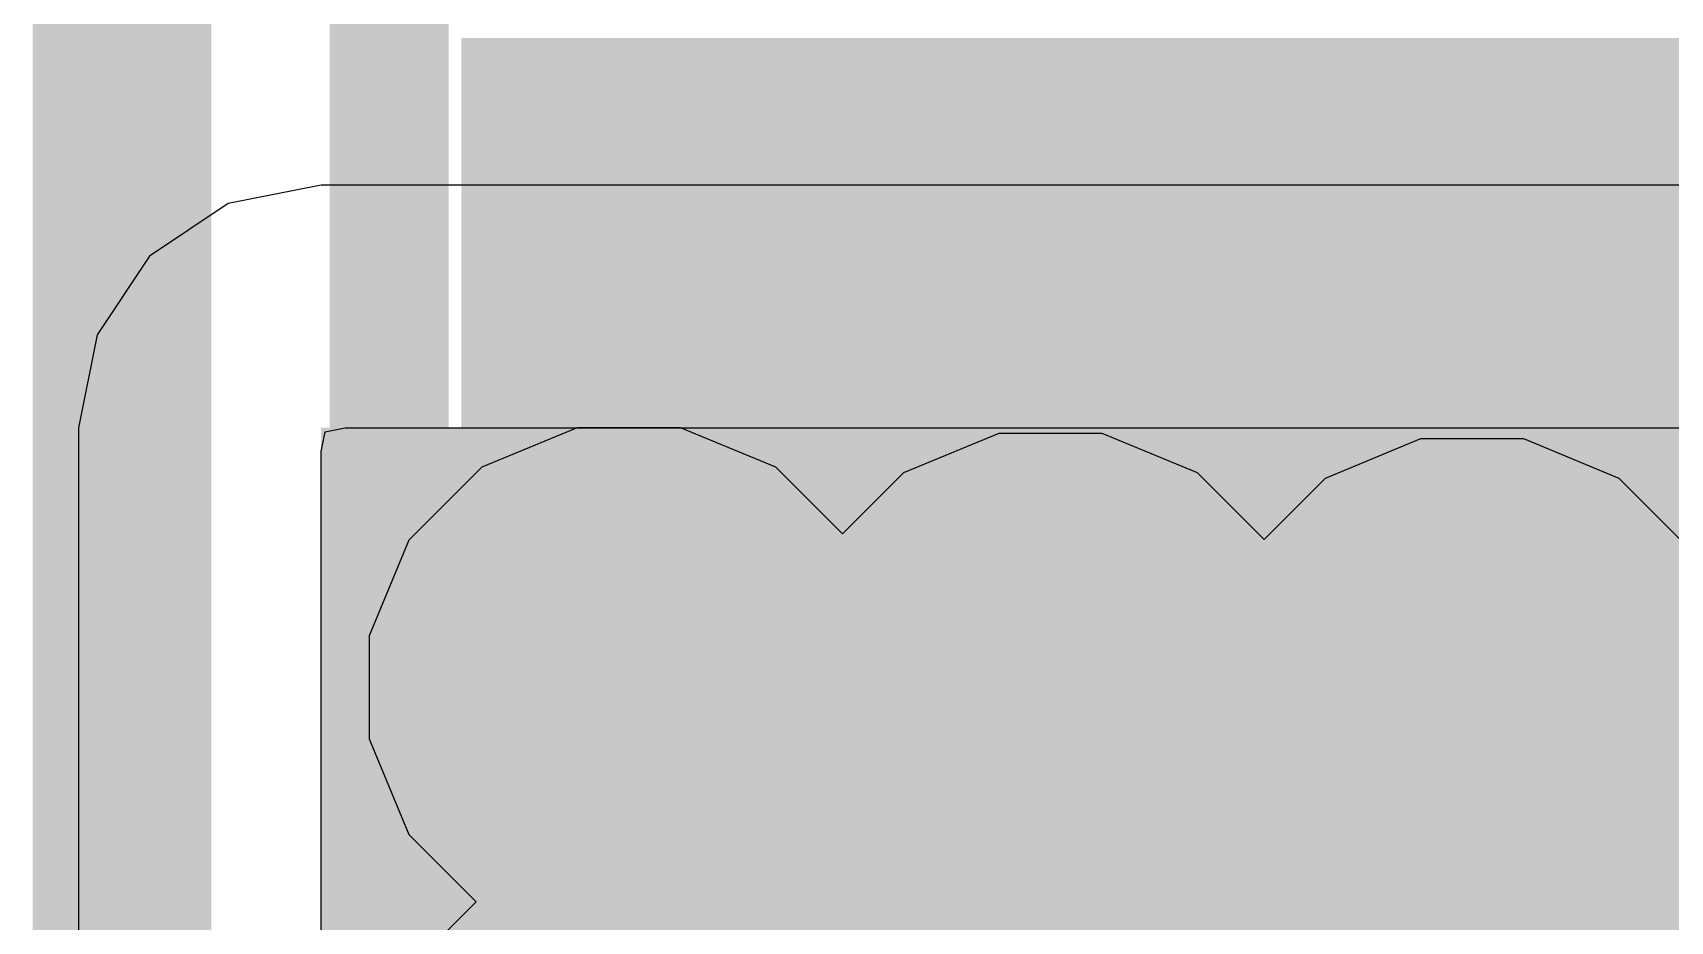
# Model space of a CAD drawing. Header units: inches. Extents: x -5 to 5328, y -4 to 5281.
# Drawn here: x 99.714 to 103.21, y 47.154 to 49.051 of the extents above; entities that cross this region are included whole.
import ezdxf

# ---------------------------------------------------------------- set-up
doc = ezdxf.new("R2010")
doc.units = ezdxf.units.IN
for name, color, linetype in [('Bottom Layer', 5, 'Continuous'), ('Bottom Solder', 6, 'Continuous'), ('Drill Drawing', 1, 'Continuous'), ('Layer 1', 16, 'Continuous'), ('Layer 2', 76, 'Continuous'), ('Top Layer', 1, 'Continuous'), ('Top Overlay', 2, 'Continuous'), ('Top Solder', 216, 'Continuous'), ('Via Holes', 16, 'Continuous')]:
    doc.layers.add(name, color=color, linetype=linetype)

# ---------------------------------------------------------------- blocks, each defined once
blk = doc.blocks.new('RES_2512_91')
at = {"layer": 'Top Overlay'}
blk.add_lwpolyline([(-4.2418, 1.8542, 0.254, 0.254, 0), (4.2366, 1.8542, 0.254, 0.254, 0)], format="xyseb", dxfattribs=at)

msp = doc.modelspace()

# ---------------------------------------------------------------- hatches: boundary and pattern name
at = {"layer": 'Bottom Layer'}
msp.add_hatch(color=5, dxfattribs=at).paths.add_polyline_path([(100.33, 46.1488), (104.1837, 46.1488), (104.1837, 48.2075), (100.33, 48.2075)])
h = msp.add_hatch(color=5, dxfattribs=at)
edge = h.paths.add_edge_path()
edge.add_arc((100.9866, 47.6535), 0.3, 0, 360)
h = msp.add_hatch(color=5, dxfattribs=at)
edge = h.paths.add_edge_path()
edge.add_arc((101.8869, 47.6416), 0.3, 0, 360)
h = msp.add_hatch(color=5, dxfattribs=at)
edge = h.paths.add_edge_path()
edge.add_arc((102.7871, 47.6297), 0.3, 0, 360)
at = {"layer": 'Bottom Solder'}
h = msp.add_hatch(color=6, dxfattribs=at)
edge = h.paths.add_edge_path()
edge.add_arc((100.9866, 47.6535), 0.4016, 0, 360)
h = msp.add_hatch(color=6, dxfattribs=at)
edge = h.paths.add_edge_path()
edge.add_arc((101.8869, 47.6416), 0.4016, 0, 360)
h = msp.add_hatch(color=6, dxfattribs=at)
edge = h.paths.add_edge_path()
edge.add_arc((102.7871, 47.6297), 0.4016, 0, 360)
at = {"layer": 'Layer 1'}
h = msp.add_hatch(color=16, dxfattribs=at)
edge = h.paths.add_edge_path()
edge.add_arc((100.9866, 47.6535), 0.3, 0, 360)
h = msp.add_hatch(color=16, dxfattribs=at)
edge = h.paths.add_edge_path()
edge.add_arc((101.8869, 47.6416), 0.3, 0, 360)
h = msp.add_hatch(color=16, dxfattribs=at)
edge = h.paths.add_edge_path()
edge.add_arc((102.7871, 47.6297), 0.3, 0, 360)
at = {"layer": 'Layer 2'}
h = msp.add_hatch(color=76, dxfattribs=at)
edge = h.paths.add_edge_path()
edge.add_arc((100.9866, 47.6535), 0.3, 0, 360)
h = msp.add_hatch(color=76, dxfattribs=at)
edge = h.paths.add_edge_path()
edge.add_arc((101.8869, 47.6416), 0.3, 0, 360)
h = msp.add_hatch(color=76, dxfattribs=at)
edge = h.paths.add_edge_path()
edge.add_arc((102.7871, 47.6297), 0.3, 0, 360)
at = {"layer": 'Top Layer'}
msp.add_hatch(color=1, dxfattribs=at).paths.add_polyline_path([(100.6295, 44.3102), (104.0295, 44.3102), (104.0295, 49.0397), (100.6295, 49.0397)])
h = msp.add_hatch(color=1, dxfattribs=at)
edge = h.paths.add_edge_path()
edge.add_arc((100.9866, 47.6535), 0.3, 0, 360)
h = msp.add_hatch(color=1, dxfattribs=at)
edge = h.paths.add_edge_path()
edge.add_arc((101.8869, 47.6416), 0.3, 0, 360)
h = msp.add_hatch(color=1, dxfattribs=at)
edge = h.paths.add_edge_path()
edge.add_arc((102.7871, 47.6297), 0.3, 0, 360)
at = {"layer": 'Top Solder'}
h = msp.add_hatch(color=216, dxfattribs=at)
edge = h.paths.add_edge_path()
edge.add_arc((100.9866, 47.6535), 0.4016, 0, 360)
h = msp.add_hatch(color=216, dxfattribs=at)
edge = h.paths.add_edge_path()
edge.add_arc((101.8869, 47.6416), 0.4016, 0, 360)
h = msp.add_hatch(color=216, dxfattribs=at)
edge = h.paths.add_edge_path()
edge.add_arc((102.7871, 47.6297), 0.4016, 0, 360)
at = {"layer": 'Via Holes'}
h = msp.add_hatch(color=7, dxfattribs=at)
edge = h.paths.add_edge_path()
edge.add_arc((100.9866, 47.6535), 0.15, 0, 360)
h = msp.add_hatch(color=7, dxfattribs=at)
edge = h.paths.add_edge_path()
edge.add_arc((101.8869, 47.6416), 0.15, 0, 360)
h = msp.add_hatch(color=7, dxfattribs=at)
edge = h.paths.add_edge_path()
edge.add_arc((102.7871, 47.6297), 0.15, 0, 360)

# ---------------------------------------------------------------- linework, layer by layer
at = {"layer": 'Bottom Layer'}
for p, q in [((100.33, 48.7255), (100.1318, 48.6861)), ((104.1837, 48.7255), (100.33, 48.7255)), ((100.1318, 48.6861), (99.9638, 48.5738)), ((99.9638, 48.5738), (99.8515, 48.4058)), ((99.8515, 48.4058), (99.812, 48.2075)), ((99.812, 48.2075), (99.812, 46.1488)), ((100.3385, 48.1991), (100.381, 48.2075)), ((100.381, 48.2075), (104.1327, 48.2075)), ((100.33, 48.1565), (100.3385, 48.1991)), ((100.33, 46.1998), (100.33, 48.1565))]:
    msp.add_line(p, q, dxfattribs=at)
at = {"layer": 'Drill Drawing'}
for points in [[(100.8596, 47.7805, 0.0508, 0.0508, 0), (100.9866, 47.9075, 0.0508, 0.0508, 0)], [(100.9866, 47.9075, 0.0508, 0.0508, 0), (101.1136, 47.7805, 0.0508, 0.0508, 0)], [(101.7599, 47.7686, 0.0508, 0.0508, 0), (101.8869, 47.8956, 0.0508, 0.0508, 0)], [(101.8869, 47.8956, 0.0508, 0.0508, 0), (102.0139, 47.7686, 0.0508, 0.0508, 0)], [(102.6601, 47.7567, 0.0508, 0.0508, 0), (102.7871, 47.8837, 0.0508, 0.0508, 0)], [(102.7871, 47.8837, 0.0508, 0.0508, 0), (102.9141, 47.7567, 0.0508, 0.0508, 0)], [(100.9104, 47.7297, 0.0508, 0.0508, 0), (100.9866, 47.8059, 0.0508, 0.0508, 0)], [(100.9866, 47.8059, 0.0508, 0.0508, 0), (101.0628, 47.7297, 0.0508, 0.0508, 0)], [(100.7326, 47.7805, 0.0508, 0.0508, 0), (100.8596, 47.6535, 0.0508, 0.0508, 0)], [(100.7326, 47.7805, 0.0508, 0.0508, 0), (100.8596, 47.7805, 0.0508, 0.0508, 0)], [(101.1136, 47.7805, 0.0508, 0.0508, 0), (101.2406, 47.7805, 0.0508, 0.0508, 0)], [(101.1136, 47.6535, 0.0508, 0.0508, 0), (101.2406, 47.7805, 0.0508, 0.0508, 0)], [(101.6329, 47.7686, 0.0508, 0.0508, 0), (101.7599, 47.6416, 0.0508, 0.0508, 0)], [(101.6329, 47.7686, 0.0508, 0.0508, 0), (101.7599, 47.7686, 0.0508, 0.0508, 0)], [(101.8107, 47.7178, 0.0508, 0.0508, 0), (101.8869, 47.794, 0.0508, 0.0508, 0)], [(101.8869, 47.794, 0.0508, 0.0508, 0), (101.9631, 47.7178, 0.0508, 0.0508, 0)], [(102.0139, 47.7686, 0.0508, 0.0508, 0), (102.1409, 47.7686, 0.0508, 0.0508, 0)], [(102.0139, 47.6416, 0.0508, 0.0508, 0), (102.1409, 47.7686, 0.0508, 0.0508, 0)], [(102.7109, 47.7059, 0.0508, 0.0508, 0), (102.7871, 47.7821, 0.0508, 0.0508, 0)], [(102.7871, 47.7821, 0.0508, 0.0508, 0), (102.8633, 47.7059, 0.0508, 0.0508, 0)], [(100.8342, 47.7297, 0.0508, 0.0508, 0), (100.9104, 47.6535, 0.0508, 0.0508, 0)], [(100.8342, 47.7297, 0.0508, 0.0508, 0), (100.9104, 47.7297, 0.0508, 0.0508, 0)], [(101.0628, 47.7297, 0.0508, 0.0508, 0), (101.139, 47.7297, 0.0508, 0.0508, 0)], [(101.0628, 47.6535, 0.0508, 0.0508, 0), (101.139, 47.7297, 0.0508, 0.0508, 0)], [(102.5331, 47.7567, 0.0508, 0.0508, 0), (102.6601, 47.6297, 0.0508, 0.0508, 0)], [(102.5331, 47.7567, 0.0508, 0.0508, 0), (102.6601, 47.7567, 0.0508, 0.0508, 0)], [(102.9141, 47.7567, 0.0508, 0.0508, 0), (103.0411, 47.7567, 0.0508, 0.0508, 0)], [(102.9141, 47.6297, 0.0508, 0.0508, 0), (103.0411, 47.7567, 0.0508, 0.0508, 0)], [(101.7345, 47.7178, 0.0508, 0.0508, 0), (101.8107, 47.6416, 0.0508, 0.0508, 0)], [(101.7345, 47.7178, 0.0508, 0.0508, 0), (101.8107, 47.7178, 0.0508, 0.0508, 0)], [(101.9631, 47.7178, 0.0508, 0.0508, 0), (102.0393, 47.7178, 0.0508, 0.0508, 0)], [(101.9631, 47.6416, 0.0508, 0.0508, 0), (102.0393, 47.7178, 0.0508, 0.0508, 0)], [(102.6347, 47.7059, 0.0508, 0.0508, 0), (102.7109, 47.6297, 0.0508, 0.0508, 0)], [(102.6347, 47.7059, 0.0508, 0.0508, 0), (102.7109, 47.7059, 0.0508, 0.0508, 0)], [(102.8633, 47.7059, 0.0508, 0.0508, 0), (102.9395, 47.7059, 0.0508, 0.0508, 0)], [(102.8633, 47.6297, 0.0508, 0.0508, 0), (102.9395, 47.7059, 0.0508, 0.0508, 0)], [(100.7326, 47.5265, 0.0508, 0.0508, 0), (100.8596, 47.6535, 0.0508, 0.0508, 0)], [(100.8342, 47.5773, 0.0508, 0.0508, 0), (100.9104, 47.6535, 0.0508, 0.0508, 0)], [(101.0628, 47.6535, 0.0508, 0.0508, 0), (101.139, 47.5773, 0.0508, 0.0508, 0)], [(101.1136, 47.6535, 0.0508, 0.0508, 0), (101.2406, 47.5265, 0.0508, 0.0508, 0)], [(101.6329, 47.5146, 0.0508, 0.0508, 0), (101.7599, 47.6416, 0.0508, 0.0508, 0)], [(101.7345, 47.5654, 0.0508, 0.0508, 0), (101.8107, 47.6416, 0.0508, 0.0508, 0)], [(101.9631, 47.6416, 0.0508, 0.0508, 0), (102.0393, 47.5654, 0.0508, 0.0508, 0)], [(102.0139, 47.6416, 0.0508, 0.0508, 0), (102.1409, 47.5146, 0.0508, 0.0508, 0)], [(102.5331, 47.5027, 0.0508, 0.0508, 0), (102.6601, 47.6297, 0.0508, 0.0508, 0)], [(102.6347, 47.5535, 0.0508, 0.0508, 0), (102.7109, 47.6297, 0.0508, 0.0508, 0)], [(102.8633, 47.6297, 0.0508, 0.0508, 0), (102.9395, 47.5535, 0.0508, 0.0508, 0)], [(102.9141, 47.6297, 0.0508, 0.0508, 0), (103.0411, 47.5027, 0.0508, 0.0508, 0)], [(100.8342, 47.5773, 0.0508, 0.0508, 0), (100.9104, 47.5773, 0.0508, 0.0508, 0)], [(100.9104, 47.5773, 0.0508, 0.0508, 0), (100.9866, 47.5011, 0.0508, 0.0508, 0)], [(100.9866, 47.5011, 0.0508, 0.0508, 0), (101.0628, 47.5773, 0.0508, 0.0508, 0)], [(101.0628, 47.5773, 0.0508, 0.0508, 0), (101.139, 47.5773, 0.0508, 0.0508, 0)], [(101.7345, 47.5654, 0.0508, 0.0508, 0), (101.8107, 47.5654, 0.0508, 0.0508, 0)], [(101.8107, 47.5654, 0.0508, 0.0508, 0), (101.8869, 47.4892, 0.0508, 0.0508, 0)], [(101.8869, 47.4892, 0.0508, 0.0508, 0), (101.9631, 47.5654, 0.0508, 0.0508, 0)], [(101.9631, 47.5654, 0.0508, 0.0508, 0), (102.0393, 47.5654, 0.0508, 0.0508, 0)], [(102.6347, 47.5535, 0.0508, 0.0508, 0), (102.7109, 47.5535, 0.0508, 0.0508, 0)], [(102.7109, 47.5535, 0.0508, 0.0508, 0), (102.7871, 47.4773, 0.0508, 0.0508, 0)], [(102.7871, 47.4773, 0.0508, 0.0508, 0), (102.8633, 47.5535, 0.0508, 0.0508, 0)], [(102.8633, 47.5535, 0.0508, 0.0508, 0), (102.9395, 47.5535, 0.0508, 0.0508, 0)], [(100.7326, 47.5265, 0.0508, 0.0508, 0), (100.8596, 47.5265, 0.0508, 0.0508, 0)], [(100.8596, 47.5265, 0.0508, 0.0508, 0), (100.9866, 47.3995, 0.0508, 0.0508, 0)], [(100.9866, 47.3995, 0.0508, 0.0508, 0), (101.1136, 47.5265, 0.0508, 0.0508, 0)], [(101.1136, 47.5265, 0.0508, 0.0508, 0), (101.2406, 47.5265, 0.0508, 0.0508, 0)], [(101.6329, 47.5146, 0.0508, 0.0508, 0), (101.7599, 47.5146, 0.0508, 0.0508, 0)], [(101.7599, 47.5146, 0.0508, 0.0508, 0), (101.8869, 47.3876, 0.0508, 0.0508, 0)], [(101.8869, 47.3876, 0.0508, 0.0508, 0), (102.0139, 47.5146, 0.0508, 0.0508, 0)], [(102.0139, 47.5146, 0.0508, 0.0508, 0), (102.1409, 47.5146, 0.0508, 0.0508, 0)], [(102.5331, 47.5027, 0.0508, 0.0508, 0), (102.6601, 47.5027, 0.0508, 0.0508, 0)], [(102.6601, 47.5027, 0.0508, 0.0508, 0), (102.7871, 47.3757, 0.0508, 0.0508, 0)], [(102.7871, 47.3757, 0.0508, 0.0508, 0), (102.9141, 47.5027, 0.0508, 0.0508, 0)], [(102.9141, 47.5027, 0.0508, 0.0508, 0), (103.0411, 47.5027, 0.0508, 0.0508, 0)]]:
    msp.add_lwpolyline(points, format="xyseb", dxfattribs=at)
for points in [[(100.9739, 47.9075, 0.0254, 0.0254, 1), (100.9993, 47.9075, 0.0254, 0.0254, 1)], [(100.9739, 47.9075, 0.0254, 0.0254, 1), (100.9993, 47.9075, 0.0254, 0.0254, 1)], [(101.8742, 47.8956, 0.0254, 0.0254, 1), (101.8996, 47.8956, 0.0254, 0.0254, 1)], [(101.8742, 47.8956, 0.0254, 0.0254, 1), (101.8996, 47.8956, 0.0254, 0.0254, 1)], [(102.7744, 47.8837, 0.0254, 0.0254, 1), (102.7998, 47.8837, 0.0254, 0.0254, 1)], [(102.7744, 47.8837, 0.0254, 0.0254, 1), (102.7998, 47.8837, 0.0254, 0.0254, 1)], [(100.9739, 47.8059, 0.0254, 0.0254, 1), (100.9993, 47.8059, 0.0254, 0.0254, 1)], [(100.9739, 47.8059, 0.0254, 0.0254, 1), (100.9993, 47.8059, 0.0254, 0.0254, 1)], [(100.7199, 47.7805, 0.0254, 0.0254, 1), (100.7453, 47.7805, 0.0254, 0.0254, 1)], [(100.7199, 47.7805, 0.0254, 0.0254, 1), (100.7453, 47.7805, 0.0254, 0.0254, 1)], [(100.8469, 47.7805, 0.0254, 0.0254, 1), (100.8723, 47.7805, 0.0254, 0.0254, 1)], [(100.8469, 47.7805, 0.0254, 0.0254, 1), (100.8723, 47.7805, 0.0254, 0.0254, 1)], [(101.1009, 47.7805, 0.0254, 0.0254, 1), (101.1263, 47.7805, 0.0254, 0.0254, 1)], [(101.1009, 47.7805, 0.0254, 0.0254, 1), (101.1263, 47.7805, 0.0254, 0.0254, 1)], [(101.2279, 47.7805, 0.0254, 0.0254, 1), (101.2533, 47.7805, 0.0254, 0.0254, 1)], [(101.2279, 47.7805, 0.0254, 0.0254, 1), (101.2533, 47.7805, 0.0254, 0.0254, 1)], [(101.6202, 47.7686, 0.0254, 0.0254, 1), (101.6456, 47.7686, 0.0254, 0.0254, 1)], [(101.6202, 47.7686, 0.0254, 0.0254, 1), (101.6456, 47.7686, 0.0254, 0.0254, 1)], [(101.7472, 47.7686, 0.0254, 0.0254, 1), (101.7726, 47.7686, 0.0254, 0.0254, 1)], [(101.7472, 47.7686, 0.0254, 0.0254, 1), (101.7726, 47.7686, 0.0254, 0.0254, 1)], [(101.8742, 47.794, 0.0254, 0.0254, 1), (101.8996, 47.794, 0.0254, 0.0254, 1)], [(101.8742, 47.794, 0.0254, 0.0254, 1), (101.8996, 47.794, 0.0254, 0.0254, 1)], [(102.0012, 47.7686, 0.0254, 0.0254, 1), (102.0266, 47.7686, 0.0254, 0.0254, 1)], [(102.0012, 47.7686, 0.0254, 0.0254, 1), (102.0266, 47.7686, 0.0254, 0.0254, 1)], [(102.1282, 47.7686, 0.0254, 0.0254, 1), (102.1536, 47.7686, 0.0254, 0.0254, 1)], [(102.1282, 47.7686, 0.0254, 0.0254, 1), (102.1536, 47.7686, 0.0254, 0.0254, 1)], [(102.7744, 47.7821, 0.0254, 0.0254, 1), (102.7998, 47.7821, 0.0254, 0.0254, 1)], [(102.7744, 47.7821, 0.0254, 0.0254, 1), (102.7998, 47.7821, 0.0254, 0.0254, 1)], [(100.8215, 47.7297, 0.0254, 0.0254, 1), (100.8469, 47.7297, 0.0254, 0.0254, 1)], [(100.8215, 47.7297, 0.0254, 0.0254, 1), (100.8469, 47.7297, 0.0254, 0.0254, 1)], [(100.8977, 47.7297, 0.0254, 0.0254, 1), (100.9231, 47.7297, 0.0254, 0.0254, 1)], [(100.8977, 47.7297, 0.0254, 0.0254, 1), (100.9231, 47.7297, 0.0254, 0.0254, 1)], [(101.0501, 47.7297, 0.0254, 0.0254, 1), (101.0755, 47.7297, 0.0254, 0.0254, 1)], [(101.0501, 47.7297, 0.0254, 0.0254, 1), (101.0755, 47.7297, 0.0254, 0.0254, 1)], [(101.1263, 47.7297, 0.0254, 0.0254, 1), (101.1517, 47.7297, 0.0254, 0.0254, 1)], [(101.1263, 47.7297, 0.0254, 0.0254, 1), (101.1517, 47.7297, 0.0254, 0.0254, 1)], [(102.5204, 47.7567, 0.0254, 0.0254, 1), (102.5458, 47.7567, 0.0254, 0.0254, 1)], [(102.5204, 47.7567, 0.0254, 0.0254, 1), (102.5458, 47.7567, 0.0254, 0.0254, 1)], [(102.6474, 47.7567, 0.0254, 0.0254, 1), (102.6728, 47.7567, 0.0254, 0.0254, 1)], [(102.6474, 47.7567, 0.0254, 0.0254, 1), (102.6728, 47.7567, 0.0254, 0.0254, 1)], [(102.9014, 47.7567, 0.0254, 0.0254, 1), (102.9268, 47.7567, 0.0254, 0.0254, 1)], [(102.9014, 47.7567, 0.0254, 0.0254, 1), (102.9268, 47.7567, 0.0254, 0.0254, 1)], [(103.0284, 47.7567, 0.0254, 0.0254, 1), (103.0538, 47.7567, 0.0254, 0.0254, 1)], [(103.0284, 47.7567, 0.0254, 0.0254, 1), (103.0538, 47.7567, 0.0254, 0.0254, 1)], [(101.7218, 47.7178, 0.0254, 0.0254, 1), (101.7472, 47.7178, 0.0254, 0.0254, 1)], [(101.7218, 47.7178, 0.0254, 0.0254, 1), (101.7472, 47.7178, 0.0254, 0.0254, 1)], [(101.798, 47.7178, 0.0254, 0.0254, 1), (101.8234, 47.7178, 0.0254, 0.0254, 1)], [(101.798, 47.7178, 0.0254, 0.0254, 1), (101.8234, 47.7178, 0.0254, 0.0254, 1)], [(101.9504, 47.7178, 0.0254, 0.0254, 1), (101.9758, 47.7178, 0.0254, 0.0254, 1)], [(101.9504, 47.7178, 0.0254, 0.0254, 1), (101.9758, 47.7178, 0.0254, 0.0254, 1)], [(102.0266, 47.7178, 0.0254, 0.0254, 1), (102.052, 47.7178, 0.0254, 0.0254, 1)], [(102.0266, 47.7178, 0.0254, 0.0254, 1), (102.052, 47.7178, 0.0254, 0.0254, 1)], [(102.622, 47.7059, 0.0254, 0.0254, 1), (102.6474, 47.7059, 0.0254, 0.0254, 1)], [(102.622, 47.7059, 0.0254, 0.0254, 1), (102.6474, 47.7059, 0.0254, 0.0254, 1)], [(102.6982, 47.7059, 0.0254, 0.0254, 1), (102.7236, 47.7059, 0.0254, 0.0254, 1)], [(102.6982, 47.7059, 0.0254, 0.0254, 1), (102.7236, 47.7059, 0.0254, 0.0254, 1)], [(102.8506, 47.7059, 0.0254, 0.0254, 1), (102.876, 47.7059, 0.0254, 0.0254, 1)], [(102.8506, 47.7059, 0.0254, 0.0254, 1), (102.876, 47.7059, 0.0254, 0.0254, 1)], [(102.9268, 47.7059, 0.0254, 0.0254, 1), (102.9522, 47.7059, 0.0254, 0.0254, 1)], [(102.9268, 47.7059, 0.0254, 0.0254, 1), (102.9522, 47.7059, 0.0254, 0.0254, 1)], [(100.8469, 47.6535, 0.0254, 0.0254, 1), (100.8723, 47.6535, 0.0254, 0.0254, 1)], [(100.8469, 47.6535, 0.0254, 0.0254, 1), (100.8723, 47.6535, 0.0254, 0.0254, 1)], [(100.8977, 47.6535, 0.0254, 0.0254, 1), (100.9231, 47.6535, 0.0254, 0.0254, 1)], [(100.8977, 47.6535, 0.0254, 0.0254, 1), (100.9231, 47.6535, 0.0254, 0.0254, 1)], [(101.0501, 47.6535, 0.0254, 0.0254, 1), (101.0755, 47.6535, 0.0254, 0.0254, 1)], [(101.0501, 47.6535, 0.0254, 0.0254, 1), (101.0755, 47.6535, 0.0254, 0.0254, 1)], [(101.1009, 47.6535, 0.0254, 0.0254, 1), (101.1263, 47.6535, 0.0254, 0.0254, 1)], [(101.1009, 47.6535, 0.0254, 0.0254, 1), (101.1263, 47.6535, 0.0254, 0.0254, 1)], [(101.7472, 47.6416, 0.0254, 0.0254, 1), (101.7726, 47.6416, 0.0254, 0.0254, 1)], [(101.7472, 47.6416, 0.0254, 0.0254, 1), (101.7726, 47.6416, 0.0254, 0.0254, 1)], [(101.798, 47.6416, 0.0254, 0.0254, 1), (101.8234, 47.6416, 0.0254, 0.0254, 1)], [(101.798, 47.6416, 0.0254, 0.0254, 1), (101.8234, 47.6416, 0.0254, 0.0254, 1)], [(101.9504, 47.6416, 0.0254, 0.0254, 1), (101.9758, 47.6416, 0.0254, 0.0254, 1)], [(101.9504, 47.6416, 0.0254, 0.0254, 1), (101.9758, 47.6416, 0.0254, 0.0254, 1)], [(102.0012, 47.6416, 0.0254, 0.0254, 1), (102.0266, 47.6416, 0.0254, 0.0254, 1)], [(102.0012, 47.6416, 0.0254, 0.0254, 1), (102.0266, 47.6416, 0.0254, 0.0254, 1)], [(102.6474, 47.6297, 0.0254, 0.0254, 1), (102.6728, 47.6297, 0.0254, 0.0254, 1)], [(102.6474, 47.6297, 0.0254, 0.0254, 1), (102.6728, 47.6297, 0.0254, 0.0254, 1)], [(102.6982, 47.6297, 0.0254, 0.0254, 1), (102.7236, 47.6297, 0.0254, 0.0254, 1)], [(102.6982, 47.6297, 0.0254, 0.0254, 1), (102.7236, 47.6297, 0.0254, 0.0254, 1)], [(102.8506, 47.6297, 0.0254, 0.0254, 1), (102.876, 47.6297, 0.0254, 0.0254, 1)], [(102.8506, 47.6297, 0.0254, 0.0254, 1), (102.876, 47.6297, 0.0254, 0.0254, 1)], [(102.9014, 47.6297, 0.0254, 0.0254, 1), (102.9268, 47.6297, 0.0254, 0.0254, 1)], [(102.9014, 47.6297, 0.0254, 0.0254, 1), (102.9268, 47.6297, 0.0254, 0.0254, 1)], [(100.8215, 47.5773, 0.0254, 0.0254, 1), (100.8469, 47.5773, 0.0254, 0.0254, 1)], [(100.8215, 47.5773, 0.0254, 0.0254, 1), (100.8469, 47.5773, 0.0254, 0.0254, 1)], [(100.8977, 47.5773, 0.0254, 0.0254, 1), (100.9231, 47.5773, 0.0254, 0.0254, 1)], [(100.8977, 47.5773, 0.0254, 0.0254, 1), (100.9231, 47.5773, 0.0254, 0.0254, 1)], [(101.0501, 47.5773, 0.0254, 0.0254, 1), (101.0755, 47.5773, 0.0254, 0.0254, 1)], [(101.0501, 47.5773, 0.0254, 0.0254, 1), (101.0755, 47.5773, 0.0254, 0.0254, 1)], [(101.1263, 47.5773, 0.0254, 0.0254, 1), (101.1517, 47.5773, 0.0254, 0.0254, 1)], [(101.1263, 47.5773, 0.0254, 0.0254, 1), (101.1517, 47.5773, 0.0254, 0.0254, 1)], [(101.7218, 47.5654, 0.0254, 0.0254, 1), (101.7472, 47.5654, 0.0254, 0.0254, 1)], [(101.7218, 47.5654, 0.0254, 0.0254, 1), (101.7472, 47.5654, 0.0254, 0.0254, 1)], [(101.798, 47.5654, 0.0254, 0.0254, 1), (101.8234, 47.5654, 0.0254, 0.0254, 1)], [(101.798, 47.5654, 0.0254, 0.0254, 1), (101.8234, 47.5654, 0.0254, 0.0254, 1)], [(101.9504, 47.5654, 0.0254, 0.0254, 1), (101.9758, 47.5654, 0.0254, 0.0254, 1)], [(101.9504, 47.5654, 0.0254, 0.0254, 1), (101.9758, 47.5654, 0.0254, 0.0254, 1)], [(102.0266, 47.5654, 0.0254, 0.0254, 1), (102.052, 47.5654, 0.0254, 0.0254, 1)], [(102.0266, 47.5654, 0.0254, 0.0254, 1), (102.052, 47.5654, 0.0254, 0.0254, 1)], [(102.622, 47.5535, 0.0254, 0.0254, 1), (102.6474, 47.5535, 0.0254, 0.0254, 1)], [(102.622, 47.5535, 0.0254, 0.0254, 1), (102.6474, 47.5535, 0.0254, 0.0254, 1)], [(102.6982, 47.5535, 0.0254, 0.0254, 1), (102.7236, 47.5535, 0.0254, 0.0254, 1)], [(102.6982, 47.5535, 0.0254, 0.0254, 1), (102.7236, 47.5535, 0.0254, 0.0254, 1)], [(102.8506, 47.5535, 0.0254, 0.0254, 1), (102.876, 47.5535, 0.0254, 0.0254, 1)], [(102.8506, 47.5535, 0.0254, 0.0254, 1), (102.876, 47.5535, 0.0254, 0.0254, 1)], [(102.9268, 47.5535, 0.0254, 0.0254, 1), (102.9522, 47.5535, 0.0254, 0.0254, 1)], [(102.9268, 47.5535, 0.0254, 0.0254, 1), (102.9522, 47.5535, 0.0254, 0.0254, 1)], [(100.7199, 47.5265, 0.0254, 0.0254, 1), (100.7453, 47.5265, 0.0254, 0.0254, 1)], [(100.7199, 47.5265, 0.0254, 0.0254, 1), (100.7453, 47.5265, 0.0254, 0.0254, 1)], [(100.8469, 47.5265, 0.0254, 0.0254, 1), (100.8723, 47.5265, 0.0254, 0.0254, 1)], [(100.8469, 47.5265, 0.0254, 0.0254, 1), (100.8723, 47.5265, 0.0254, 0.0254, 1)], [(101.1009, 47.5265, 0.0254, 0.0254, 1), (101.1263, 47.5265, 0.0254, 0.0254, 1)], [(101.1009, 47.5265, 0.0254, 0.0254, 1), (101.1263, 47.5265, 0.0254, 0.0254, 1)], [(101.2279, 47.5265, 0.0254, 0.0254, 1), (101.2533, 47.5265, 0.0254, 0.0254, 1)], [(101.2279, 47.5265, 0.0254, 0.0254, 1), (101.2533, 47.5265, 0.0254, 0.0254, 1)], [(100.9739, 47.5011, 0.0254, 0.0254, 1), (100.9993, 47.5011, 0.0254, 0.0254, 1)], [(100.9739, 47.5011, 0.0254, 0.0254, 1), (100.9993, 47.5011, 0.0254, 0.0254, 1)], [(101.6202, 47.5146, 0.0254, 0.0254, 1), (101.6456, 47.5146, 0.0254, 0.0254, 1)], [(101.6202, 47.5146, 0.0254, 0.0254, 1), (101.6456, 47.5146, 0.0254, 0.0254, 1)], [(101.7472, 47.5146, 0.0254, 0.0254, 1), (101.7726, 47.5146, 0.0254, 0.0254, 1)], [(101.7472, 47.5146, 0.0254, 0.0254, 1), (101.7726, 47.5146, 0.0254, 0.0254, 1)], [(101.8742, 47.4892, 0.0254, 0.0254, 1), (101.8996, 47.4892, 0.0254, 0.0254, 1)], [(101.8742, 47.4892, 0.0254, 0.0254, 1), (101.8996, 47.4892, 0.0254, 0.0254, 1)], [(102.0012, 47.5146, 0.0254, 0.0254, 1), (102.0266, 47.5146, 0.0254, 0.0254, 1)], [(102.0012, 47.5146, 0.0254, 0.0254, 1), (102.0266, 47.5146, 0.0254, 0.0254, 1)], [(102.1282, 47.5146, 0.0254, 0.0254, 1), (102.1536, 47.5146, 0.0254, 0.0254, 1)], [(102.1282, 47.5146, 0.0254, 0.0254, 1), (102.1536, 47.5146, 0.0254, 0.0254, 1)], [(102.5204, 47.5027, 0.0254, 0.0254, 1), (102.5458, 47.5027, 0.0254, 0.0254, 1)], [(102.5204, 47.5027, 0.0254, 0.0254, 1), (102.5458, 47.5027, 0.0254, 0.0254, 1)], [(102.6474, 47.5027, 0.0254, 0.0254, 1), (102.6728, 47.5027, 0.0254, 0.0254, 1)], [(102.6474, 47.5027, 0.0254, 0.0254, 1), (102.6728, 47.5027, 0.0254, 0.0254, 1)], [(102.9014, 47.5027, 0.0254, 0.0254, 1), (102.9268, 47.5027, 0.0254, 0.0254, 1)], [(102.9014, 47.5027, 0.0254, 0.0254, 1), (102.9268, 47.5027, 0.0254, 0.0254, 1)], [(103.0284, 47.5027, 0.0254, 0.0254, 1), (103.0538, 47.5027, 0.0254, 0.0254, 1)], [(103.0284, 47.5027, 0.0254, 0.0254, 1), (103.0538, 47.5027, 0.0254, 0.0254, 1)], [(102.7744, 47.4773, 0.0254, 0.0254, 1), (102.7998, 47.4773, 0.0254, 0.0254, 1)], [(102.7744, 47.4773, 0.0254, 0.0254, 1), (102.7998, 47.4773, 0.0254, 0.0254, 1)], [(100.9739, 47.3995, 0.0254, 0.0254, 1), (100.9993, 47.3995, 0.0254, 0.0254, 1)], [(100.9739, 47.3995, 0.0254, 0.0254, 1), (100.9993, 47.3995, 0.0254, 0.0254, 1)], [(101.8742, 47.3876, 0.0254, 0.0254, 1), (101.8996, 47.3876, 0.0254, 0.0254, 1)], [(101.8742, 47.3876, 0.0254, 0.0254, 1), (101.8996, 47.3876, 0.0254, 0.0254, 1)], [(102.7744, 47.3757, 0.0254, 0.0254, 1), (102.7998, 47.3757, 0.0254, 0.0254, 1)], [(102.7744, 47.3757, 0.0254, 0.0254, 1), (102.7998, 47.3757, 0.0254, 0.0254, 1)]]:
    msp.add_lwpolyline(points, format="xyseb", close=True, dxfattribs=at)
at = {"layer": 'Layer 2'}
for p, q in [((100.8764, 48.2075), (100.6728, 48.1232)), ((101.0968, 48.2075), (100.8764, 48.2075)), ((101.3005, 48.1232), (101.0968, 48.2075)), ((101.7767, 48.1956), (101.5731, 48.1113)), ((101.9971, 48.1956), (101.7767, 48.1956)), ((102.2007, 48.1113), (101.9971, 48.1956)), ((102.6769, 48.1837), (102.4733, 48.0993)), ((102.8973, 48.1837), (102.6769, 48.1837)), ((103.1009, 48.0993), (102.8973, 48.1837)), ((100.6728, 48.1232), (100.517, 47.9674)), ((101.4427, 47.9809), (101.3005, 48.1232)), ((101.5731, 48.1113), (101.4427, 47.9809)), ((102.343, 47.969), (102.2007, 48.1113)), ((102.4733, 48.0993), (102.343, 47.969)), ((103.2432, 47.9571), (103.1009, 48.0993)), ((100.517, 47.9674), (100.4326, 47.7637)), ((100.4326, 47.7637), (100.4326, 47.5434)), ((100.4326, 47.5434), (100.517, 47.3397)), ((100.517, 47.3397), (100.6607, 47.196)), ((100.6607, 47.196), (100.517, 47.0524))]:
    msp.add_line(p, q, dxfattribs=at)
at = {"layer": 'Top Layer'}
for points in [[(99.9048, 43.2523, 0.381, 0.381, 0), (99.9048, 50.3242, 0.381, 0.381, 0)], [(102.3295, 47.3206, 0.3048, 0.3048, 0), (103.8771, 48.8682, 0.3048, 0.3048, 0)], [(102.3295, 46.6749, 0.3048, 0.3048, 0), (102.3295, 47.3206, 0.3048, 0.3048, 0)]]:
    msp.add_lwpolyline(points, format="xyseb", dxfattribs=at)
msp.add_lwpolyline([(102.2533, 47.3206, 0.1524, 0.1524, 1), (102.4057, 47.3206, 0.1524, 0.1524, 1)], format="xyseb", close=True, dxfattribs=at)
msp.add_lwpolyline([(102.2533, 47.3206, 0.1524, 0.1524, 1), (102.4057, 47.3206, 0.1524, 0.1524, 1)], format="xyseb", close=True, dxfattribs=at)

# ---------------------------------------------------------------- block references
at = {"rotation": 90}
msp.add_blockref('RES_2512_91', (102.3295, 48.5774), dxfattribs=at)

doc.saveas('drawing.dxf')
